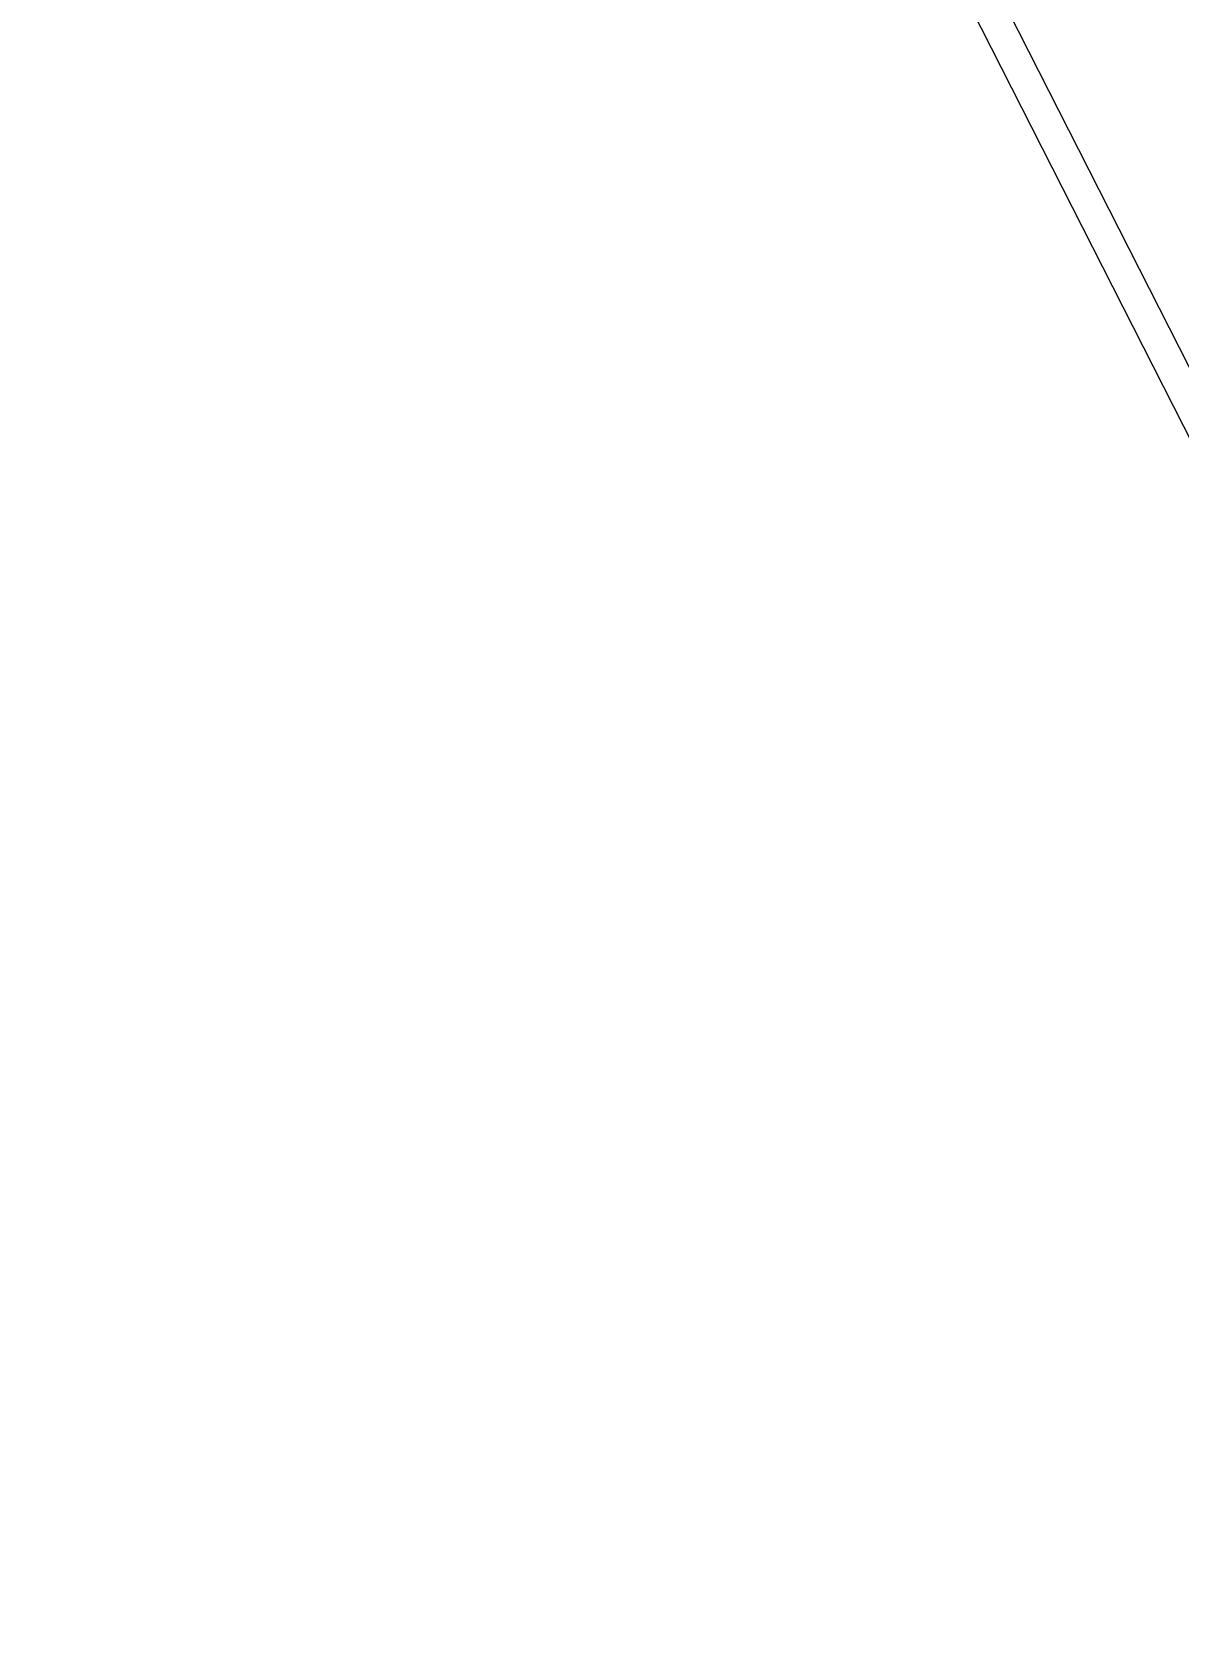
# Model space of a CAD drawing. Header units: millimetres. Extents: x 0 to 9491604, y -172998 to 295086.
# Drawn here: x 399294 to 399368.7, y 51632.3 to 51737.1 of the extents above; entities that cross this region are included whole.
import ezdxf
from ezdxf.enums import TextEntityAlignment as Align

# ---------------------------------------------------------------- set-up
doc = ezdxf.new("R2018")
doc.units = ezdxf.units.MM
for name, color, linetype, lineweight in [('АР_Маркер экспликации', 239, 'Continuous', 13), ('АР_Номер помещения', 250, 'Continuous', 9), ('АР_Перегородки витражные', 152, 'Continuous', 13), ('АР_Размеры дверей', 15, 'Continuous', 0), ('АР_Сущ Несущая стена', 250, 'Continuous', 50), ('ТОНКАЯ', 253, 'Continuous', 0)]:
    doc.layers.add(name, color=color, linetype=linetype, lineweight=lineweight)
doc.layers.add('АР_Названия помещений', color=124, linetype='Continuous', lineweight=5, plot=False)
doc.layers.add('АР_Помещения_площадь', color=19, linetype='Continuous', lineweight=9, plot=False)
doc.layers.get('АР_Размеры дверей').off()
doc.styles.add('ISOCPEUR', font='', dxfattribs={"height": 250})
doc.styles.get("Standard").update_dxf_attribs({"font": 'GOST.TTF'})
doc.styles.get('ISOCPEUR').set_extended_font_data('ISOCPEUR', italic=True)

# ---------------------------------------------------------------- blocks, each defined once
blk = doc.blocks.new('*U254')
at = {"color": 7, "style": 'ISOCPEUR', "width": 0.7, "flags": 1}
blk.add_attdef('КАТЕГОРИЯ', (-499.1655280450395, -2092.186355050572), '', height=250, dxfattribs=at)
at = {"layer": 'АР_Номер помещения', "color": 7, "style": 'ISOCPEUR', "width": 0.7}
blk.add_attdef('НОМЕР_ПОМЕЩЕНИЯ', text='', height=300, dxfattribs=at).set_placement((-517.5503946700517, 1402.824962926739), align=Align.MIDDLE_CENTER)
at = {"layer": 'АР_Помещения_площадь', "color": 7, "lineweight": 30, "width": 0.7, "flags": 104}
blk.add_attdef('ИМЯ_ПОМЕЩЕНИЯ', text='', height=100, dxfattribs=at).set_placement((157.6277002443094, 1217.141369806137), align=Align.MIDDLE_CENTER)
at = {"layer": 'АР_Помещения_площадь', "color": 7, "style": 'ISOCPEUR', "width": 0.7}
blk.add_attdef('ПЛОЩАДЬ_ПОМЕЩЕНИЯ', text='', height=200, dxfattribs=at).set_placement((-318.464986822994, 582.5763541026226), align=Align.MIDDLE_RIGHT)
blk = doc.blocks.new('*U252')
at = {"color": 7, "style": 'ISOCPEUR', "width": 0.7, "flags": 1}
blk.add_attdef('КАТЕГОРИЯ', (-499.1655280450395, -2092.186355050572), '', height=250, dxfattribs=at)
at = {"layer": 'АР_Номер помещения', "color": 7, "style": 'ISOCPEUR', "width": 0.7}
blk.add_attdef('НОМЕР_ПОМЕЩЕНИЯ', text='', height=300, dxfattribs=at).set_placement((-13874.50037348172, 6637.551507674349), align=Align.MIDDLE_CENTER)
at = {"layer": 'АР_Помещения_площадь', "color": 7, "lineweight": 30, "width": 0.7, "flags": 104}
blk.add_attdef('ИМЯ_ПОМЕЩЕНИЯ', text='', height=100, dxfattribs=at).set_placement((157.6277002443094, 1217.141369806137), align=Align.MIDDLE_CENTER)
at = {"layer": 'АР_Помещения_площадь', "color": 7, "style": 'ISOCPEUR', "width": 0.7}
blk.add_attdef('ПЛОЩАДЬ_ПОМЕЩЕНИЯ', text='', height=200, dxfattribs=at).set_placement((-12654.58206475799, 407.6715906363952), align=Align.MIDDLE_RIGHT)
blk = doc.blocks.new('*U251')
at = {"color": 7, "style": 'ISOCPEUR', "width": 0.7, "flags": 1}
blk.add_attdef('КАТЕГОРИЯ', (-499.1655280450395, -2092.186355050572), '', height=250, dxfattribs=at)
at = {"layer": 'АР_Номер помещения', "color": 7, "style": 'ISOCPEUR', "width": 0.7}
blk.add_attdef('НОМЕР_ПОМЕЩЕНИЯ', text='', height=300, dxfattribs=at).set_placement((-17424.90121621726, 1870.773010053819), align=Align.MIDDLE_CENTER)
at = {"layer": 'АР_Помещения_площадь', "color": 7, "lineweight": 30, "width": 0.7, "flags": 104}
blk.add_attdef('ИМЯ_ПОМЕЩЕНИЯ', text='', height=100, dxfattribs=at).set_placement((157.6277002443094, 1217.141369806137), align=Align.MIDDLE_CENTER)
at = {"layer": 'АР_Помещения_площадь', "color": 7, "style": 'ISOCPEUR', "width": 0.7}
blk.add_attdef('ПЛОЩАДЬ_ПОМЕЩЕНИЯ', text='', height=200, dxfattribs=at).set_placement((-12452.81125144796, 399.3563217389146), align=Align.MIDDLE_RIGHT)
blk = doc.blocks.new('стойка витр.')
at = {"lineweight": 0, "ltscale": 100, "transparency": 33554687}
blk.add_lwpolyline([(65.92687011216185, 59.2824299609274), (-26.6419368966599, 24.17953274302999)], dxfattribs=at)
blk.add_lwpolyline([(63.8117502759269, 56.26367979055794), (85.07351613373612, 0.1949089383633691), (10.63088292890461, -28.03438542609365), (-10.63088292890461, 28.03438542610093)], close=True, dxfattribs=at)
blk = doc.blocks.new('A$Cf7573d2c')
at = {"color": 5, "lineweight": 0, "ltscale": 100, "transparency": 33554687}
blk.add_lwpolyline([(-18.12661785061937, 14.97306006058352), (0.8494265772169456, -82.19229982656543)], dxfattribs=at)
blk.add_lwpolyline([(-15.50815186044201, 12.37879323330708), (43.34474334609695, 23.8725514558173), (58.60503199696541, -54.26656991802156), (-0.247863209573552, -65.76032814054633)], close=True, dxfattribs=at)
at = {"layer": 'АР_Перегородки витражные', "rotation": 80.28340479355269}
blk.add_blockref('стойка витр.', (29.17858439369593, -60.01344902928395), dxfattribs=at)
blk = doc.blocks.new('A$Cd39b9c29')
at = {"color": 241, "ltscale": 100, "true_color": 0xf7abae, "rotation": 15.99619938090556}
blk.add_blockref('A$Cf7573d2c', (194.7143770353869, -6002.058359785675), dxfattribs=at)
blk = doc.blocks.new('A$Cec9b444d')
at = {"layer": 'ТОНКАЯ', "ltscale": 100, "rotation": 359.8999999999999}
blk.add_blockref('A$Cd39b9c29', (-19.13216614062549, 2.909131854816223), dxfattribs=at)

msp = doc.modelspace()

# ---------------------------------------------------------------- linework, layer by layer
at = {"layer": 'АР_Сущ Несущая стена', "lineweight": 9, "ltscale": 100}
for centre, radius, start, end in [((396300.5928981151, 60685.01886907984), 9144.28346907419, 272.8206375183419, 356.2887310664744), ((396308.2603206101, 60667.02924187835), 9778.654617052323, 272.5925479651661, 356.6353913737386)]:
    msp.add_arc(centre, radius, start, end, dxfattribs=at)

# ---------------------------------------------------------------- block references
at = {"layer": 'АР_Маркер экспликации', "lineweight": 9}
ref = msp.add_blockref('*U254', (397427.5338692711, 58377.21766130447), dxfattribs=at)
lines = msp.add_mtext('\\W0.8000;Коридор и рекреация (основная и старшая школа)', dxfattribs={"layer": 'АР_Названия помещений', "insert": (397774.5509707549, 57102.61290960466), "char_height": 6239.800392801131, "width": 926.9399707174232, "attachment_point": 1})
ref.add_attrib('ИМЯ_ПОМЕЩЕНИЯ', '', (397774.5509707549, 57102.61290960466), dxfattribs={"flags": 104}).embed_mtext(lines)
ref = msp.add_blockref('*U252', (393314.6596587602, 52054.84435526103), dxfattribs=at)
lines = msp.add_mtext('\\W0.8000;Кабинет материальной технологии тип 2', dxfattribs={"layer": 'АР_Названия помещений', "insert": (379480.4056606377, 56862.58528788203), "char_height": 4891.955515703914, "width": 926.9399707174232, "attachment_point": 1})
ref.add_attrib('ИМЯ_ПОМЕЩЕНИЯ', '', (379480.4056606377, 56862.58528788203), dxfattribs={"flags": 104}).embed_mtext(lines)
ref = msp.add_blockref('*U251', (405270.156457106, 51630.27162031467), dxfattribs=at)
lines = msp.add_mtext('\\W0.8000;Артистическая', dxfattribs={"layer": 'АР_Названия помещений', "insert": (390351.9134956193, 52199.60532781972), "char_height": 1576.782207337004, "width": 926.9399707174232, "attachment_point": 1})
ref.add_attrib('ИМЯ_ПОМЕЩЕНИЯ', '', (390351.9134956193, 52199.60532781972), dxfattribs={"flags": 104}).embed_mtext(lines)
at = {"layer": 'АР_Размеры дверей', "lineweight": 9, "ltscale": 100}
msp.add_blockref('A$Cec9b444d', (399188.5201150401, 57774.09782314904), dxfattribs=at)

doc.saveas('drawing.dxf')
